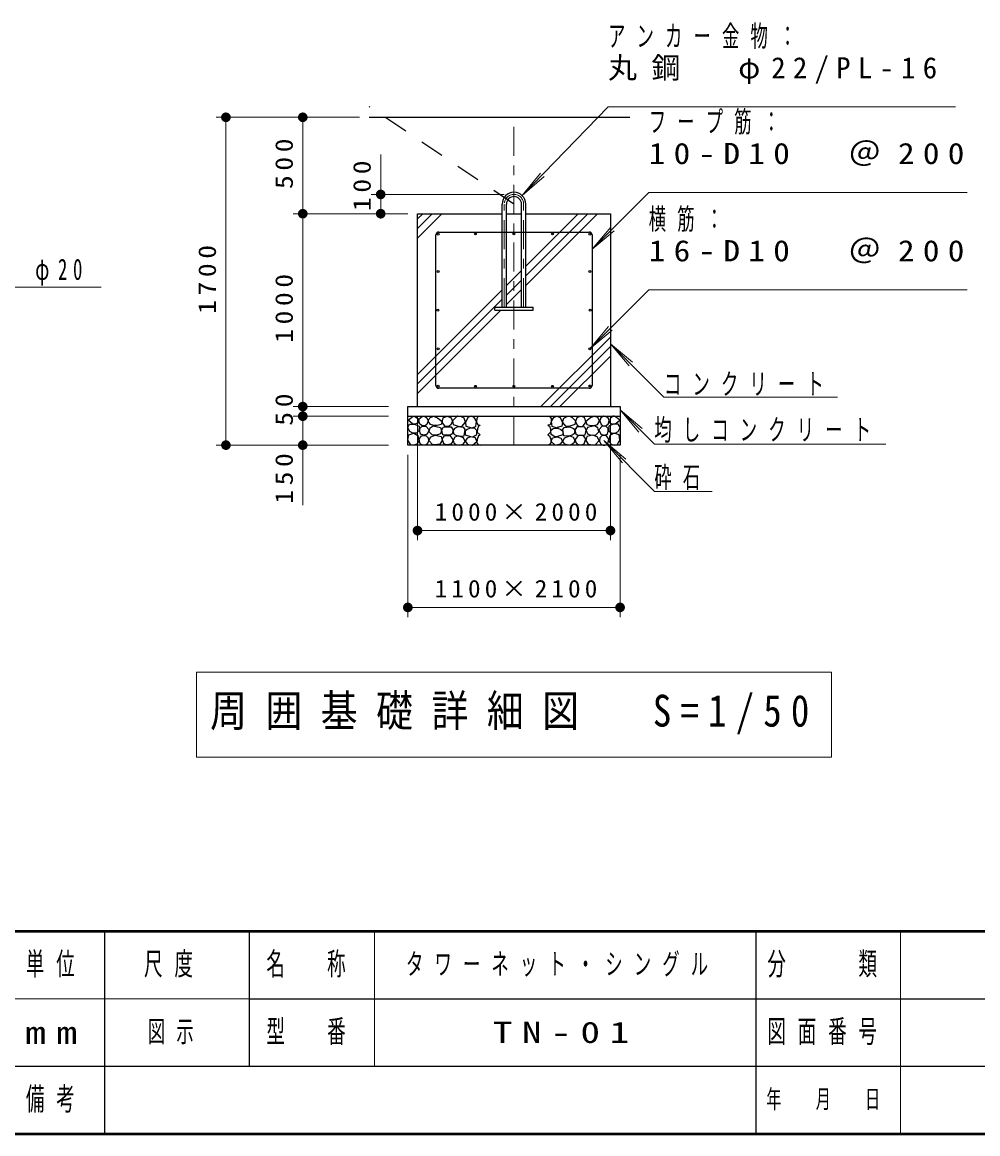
# Model space of a CAD drawing. Units: millimetres on the paper, with parts at other scales. Extents: x -365 to 0, y -33 to 257.
# Drawn here: x -206 to -107, y 0 to 115.3 of the extents above; entities that cross this region are included whole.
import ezdxf

# ---------------------------------------------------------------- set-up
doc = ezdxf.new("R2010")
doc.units = ezdxf.units.MM
doc.linetypes.add('USER1', pattern=[4.5, 2.5, -2])
doc.linetypes.add('USER2', pattern=[6, 3, -1, 1, -1])
doc.layers.add('LY_1', color=7, linetype='Continuous', lineweight=13)
doc.styles.add('ＭＳ ゴシック', font='')
doc.styles.get('ＭＳ ゴシック').set_extended_font_data('MS Gothic')

# ---------------------------------------------------------------- blocks, each defined once
blk = doc.blocks.new('filled_dot')
at = {"color": 0, "linetype": 'Continuous', "lineweight": -2, "const_width": 1.25}
blk.add_lwpolyline([(-0.625, 0, 1), (0.625, 0, 1)], format="xyb", close=True, dxfattribs=at)

msp = doc.modelspace()

# ---------------------------------------------------------------- linework, layer by layer
at = {"layer": 'LY_1', "linetype": 'USER1', "lineweight": 25}
msp.add_line((-155.059, 96.419), (-170.059, 106.528), dxfattribs=at)
at = {"layer": 'LY_1'}
for p, q in [((-145.306, 106.505), (-154.212, 97.296)), ((-145.306, 106.505), (-109.306, 106.505)), ((-171.059, 105.419), (-185.916, 105.419)), ((-184.916, 71.419), (-184.916, 105.419)), ((-171.059, 105.419), (-177.949, 105.419)), ((-176.949, 95.419), (-176.949, 105.419)), ((-168.872, 95.419), (-168.872, 101.555)), ((-154.212, 97.296), (-152.322, 99.627)), ((-154.212, 97.296), (-151.946, 99.263)), ((-156.059, 97.419), (-169.872, 97.419)), ((-141.089, 97.62), (-146.959, 91.728)), ((-141.089, 97.62), (-108.089, 97.62)), ((-166.059, 95.419), (-177.949, 95.419)), ((-176.949, 75.419), (-176.949, 95.419)), ((-165.059, 92.893), (-162.533, 95.419)), ((-165.059, 93.883), (-163.523, 95.419)), ((-165.059, 94.873), (-164.513, 95.419)), ((-153.839, 87.991), (-146.411, 95.419)), ((-153.839, 88.981), (-147.401, 95.419)), ((-153.839, 89.971), (-148.391, 95.419)), ((-146.959, 91.728), (-145.035, 94.03)), ((-146.959, 91.728), (-144.665, 93.661)), ((-155.839, 87.971), (-154.279, 89.531)), ((-260.835, 87.809), (-197.835, 87.809)), ((-155.839, 86.981), (-154.279, 88.541)), ((-165.059, 78.751), (-156.279, 87.531)), ((-165.059, 77.761), (-156.279, 86.541)), ((-155.839, 85.991), (-154.279, 87.551)), ((-141.089, 87.529), (-147.19, 81.407)), ((-141.089, 87.529), (-108.089, 87.529)), ((-165.059, 76.771), (-156.411, 85.419)), ((-147.19, 81.407), (-145.266, 83.709)), ((-147.19, 81.407), (-144.895, 83.34)), ((-152.269, 75.419), (-145.059, 82.629)), ((-145.059, 81.935), (-143.131, 79.637)), ((-145.059, 81.935), (-142.761, 80.007)), ((-139.509, 76.384), (-145.059, 81.935)), ((-151.279, 75.419), (-145.059, 81.639)), ((-150.289, 75.419), (-145.059, 80.649)), ((-139.509, 76.384), (-121.509, 76.384)), ((-168.059, 75.419), (-177.949, 75.419)), ((-176.949, 74.419), (-176.949, 75.419)), ((-144.059, 75.074), (-142.131, 72.776)), ((-144.059, 75.074), (-141.761, 73.145)), ((-140.509, 71.523), (-144.059, 75.074)), ((-168.059, 74.419), (-177.949, 74.419)), ((-176.949, 65.196), (-176.949, 74.419)), ((-165.059, 74.419), (-165.059, 61.558)), ((-145.059, 74.419), (-145.059, 61.558)), ((-145.738, 71.899), (-143.823, 69.59)), ((-145.738, 71.899), (-143.451, 69.958)), ((-140.509, 66.609), (-145.738, 71.899)), ((-140.509, 71.523), (-116.509, 71.523)), ((-168.059, 71.419), (-185.916, 71.419)), ((-168.059, 71.419), (-177.949, 71.419)), ((-166.059, 70.419), (-166.059, 53.588)), ((-144.059, 70.419), (-144.059, 53.588)), ((-140.509, 66.609), (-134.509, 66.609)), ((-145.059, 62.558), (-165.059, 62.558)), ((-144.059, 54.588), (-166.059, 54.588)), ((-187.959, 47.875), (-187.959, 39.075)), ((-122.159, 47.875), (-187.959, 47.875)), ((-122.159, 39.075), (-122.159, 47.875)), ((-187.959, 39.075), (-122.159, 39.075)), ((-169.5, 21), (-169.5, 7)), ((-115, 21), (-115, 0)), ((-237.5, 14), (-182.5, 14))]:
    msp.add_line(p, q, dxfattribs=at)
at = {"layer": 'LY_1', "lineweight": 25}
for p, q in [((-170.059, 105.419), (-143.059, 105.419)), ((-156.279, 85.739), (-156.279, 96.419)), ((-155.839, 85.739), (-155.839, 96.419)), ((-154.279, 85.739), (-154.279, 96.419)), ((-153.839, 85.739), (-153.839, 96.419)), ((-165.059, 75.419), (-165.059, 95.419)), ((-165.059, 95.419), (-156.279, 95.419)), ((-155.839, 95.419), (-154.279, 95.419)), ((-153.839, 95.419), (-145.059, 95.419)), ((-145.059, 95.419), (-145.059, 75.419)), ((-162.859, 93.519), (-147.259, 93.519)), ((-163.159, 77.619), (-163.159, 93.219)), ((-146.959, 93.219), (-146.959, 77.619)), ((-157.059, 85.739), (-153.059, 85.739)), ((-157.059, 85.419), (-157.059, 85.739)), ((-157.059, 85.419), (-153.059, 85.419)), ((-153.059, 85.419), (-153.059, 85.739)), ((-147.259, 77.319), (-162.859, 77.319)), ((-166.059, 74.419), (-166.059, 75.419)), ((-166.059, 75.419), (-144.059, 75.419)), ((-144.059, 75.419), (-144.059, 74.419)), ((-166.059, 71.419), (-166.059, 74.419)), ((-166.059, 74.419), (-144.059, 74.419)), ((-144.059, 74.419), (-144.059, 71.419)), ((-144.059, 71.419), (-166.059, 71.419)), ((-197.5, 21), (-197.5, 7)), ((-182.5, 21), (-182.5, 7)), ((-130, 21), (-130, 0)), ((-182.5, 14), (-70, 14)), ((-237.5, 7), (0, 7)), ((-197.5, 7), (-197.5, 0))]:
    msp.add_line(p, q, dxfattribs=at)
at = {"layer": 'LY_1', "linetype": 'USER2'}
for p, q in [((-155.059, 71.419), (-155.059, 105.419)), ((-156.059, 85.739), (-156.059, 96.419)), ((-154.059, 85.739), (-154.059, 96.419))]:
    msp.add_line(p, q, dxfattribs=at)
at = {"layer": 'LY_1', "lineweight": 50}
for p, q in [((-365, 21), (0, 21)), ((-365, 0), (0, 0))]:
    msp.add_line(p, q, dxfattribs=at)
at = {"layer": 'LY_1', "lineweight": 25}
for points in [[(-165.562, 73.627), (-165.816, 73.822), (-166.041, 74.018), (-165.674, 74.292), (-165.44, 74.414), (-165.352, 74.414), (-165.019, 74.189), (-164.975, 73.739), (-165.327, 73.593)], [(-164.931, 73.932), (-164.867, 74.183), (-164.572, 74.395), (-164.345, 74.409), (-164.08, 74.252), (-163.947, 73.928), (-164.095, 73.564), (-164.291, 73.426), (-164.532, 73.411), (-164.822, 73.603)], [(-163.374, 73.455), (-163.72, 73.557), (-163.942, 73.909), (-163.777, 74.244), (-163.402, 74.414), (-162.977, 74.267), (-162.511, 73.887), (-162.602, 73.569), (-163.011, 73.455)], [(-162.188, 73.354), (-162.494, 73.808), (-162.398, 74.24), (-161.978, 74.416), (-161.58, 74.263), (-161.444, 73.865), (-161.626, 73.479), (-161.858, 73.349)], [(-160.873, 74.409), (-161.083, 74.273), (-161.441, 73.932), (-161.367, 73.563), (-160.732, 73.353), (-160.476, 73.359), (-160.09, 73.796), (-160.232, 74.205), (-160.573, 74.403)], [(-159.856, 74.283), (-160.089, 73.783), (-160.032, 73.392), (-159.442, 73.221), (-159.028, 73.363), (-158.937, 73.902), (-159.192, 74.283), (-159.51, 74.419)], [(-150.262, 74.283), (-150.03, 73.783), (-150.087, 73.392), (-150.677, 73.221), (-151.091, 73.363), (-151.182, 73.902), (-150.926, 74.283), (-150.609, 74.419)], [(-149.245, 74.409), (-149.035, 74.273), (-148.678, 73.932), (-148.752, 73.563), (-149.387, 73.353), (-149.643, 73.359), (-150.028, 73.796), (-149.887, 74.205), (-149.546, 74.403)], [(-147.931, 73.354), (-147.625, 73.808), (-147.721, 74.24), (-148.141, 74.416), (-148.539, 74.263), (-148.675, 73.865), (-148.493, 73.479), (-148.26, 73.349)], [(-146.745, 73.455), (-146.399, 73.557), (-146.177, 73.909), (-146.342, 74.244), (-146.716, 74.414), (-147.142, 74.267), (-147.608, 73.887), (-147.517, 73.569), (-147.108, 73.455)], [(-145.188, 73.932), (-145.252, 74.183), (-145.547, 74.395), (-145.773, 74.409), (-146.039, 74.252), (-146.172, 73.928), (-146.024, 73.564), (-145.827, 73.426), (-145.587, 73.411), (-145.296, 73.603)], [(-144.557, 73.627), (-144.303, 73.822), (-144.078, 74.018), (-144.444, 74.292), (-144.679, 74.414), (-144.767, 74.414), (-145.1, 74.189), (-145.144, 73.739), (-144.792, 73.593)], [(-165.546, 72.658), (-165.859, 72.833), (-166.052, 73.249), (-165.871, 73.593), (-165.359, 73.593), (-164.882, 73.376), (-164.907, 72.893), (-165.178, 72.664)], [(-165.429, 71.427), (-165.755, 71.457), (-166.044, 71.933), (-165.966, 72.47), (-165.435, 72.644), (-165.013, 72.427), (-164.905, 71.855), (-165.11, 71.523)], [(-164.606, 73.357), (-164.203, 73.392), (-163.864, 72.998), (-164.05, 72.546), (-164.4, 72.452), (-164.749, 72.551), (-164.822, 72.875), (-164.832, 73.131)], [(-163.249, 72.452), (-163.539, 72.492), (-163.862, 72.809), (-163.749, 73.229), (-163.419, 73.422), (-162.687, 73.264), (-162.557, 72.951), (-162.687, 72.594), (-162.971, 72.475)], [(-161.853, 72.457), (-162.068, 72.457), (-162.432, 72.486), (-162.551, 72.963), (-162.398, 73.298), (-161.966, 73.326), (-161.575, 73.309), (-161.376, 72.963), (-161.461, 72.588), (-161.603, 72.475)], [(-160.861, 73.307), (-161.218, 73.148), (-161.371, 72.926), (-161.315, 72.603), (-161.099, 72.438), (-160.838, 72.393), (-160.611, 72.359), (-160.237, 72.382), (-160.186, 72.614), (-160.123, 73.029), (-160.248, 73.25)], [(-159.595, 73.193), (-159.902, 73.051), (-160.129, 72.858), (-160.112, 72.489), (-159.567, 72.314), (-159.306, 72.296), (-158.92, 72.518), (-158.897, 72.949), (-159.124, 73.142)], [(-150.523, 73.193), (-150.217, 73.051), (-149.99, 72.858), (-150.007, 72.489), (-150.552, 72.314), (-150.813, 72.296), (-151.199, 72.518), (-151.221, 72.949), (-150.994, 73.142)], [(-149.258, 73.307), (-148.901, 73.148), (-148.747, 72.926), (-148.804, 72.603), (-149.02, 72.438), (-149.281, 72.393), (-149.508, 72.359), (-149.882, 72.382), (-149.933, 72.614), (-149.996, 73.029), (-149.871, 73.25)], [(-148.266, 72.457), (-148.05, 72.457), (-147.687, 72.486), (-147.568, 72.963), (-147.721, 73.298), (-148.153, 73.326), (-148.544, 73.309), (-148.743, 72.963), (-148.658, 72.588), (-148.516, 72.475)], [(-146.87, 72.452), (-146.58, 72.492), (-146.257, 72.809), (-146.37, 73.229), (-146.699, 73.422), (-147.432, 73.264), (-147.562, 72.951), (-147.432, 72.594), (-147.148, 72.475)], [(-145.513, 73.357), (-145.916, 73.392), (-146.255, 72.998), (-146.068, 72.546), (-145.719, 72.452), (-145.37, 72.551), (-145.296, 72.875), (-145.287, 73.131)], [(-144.573, 72.658), (-144.26, 72.833), (-144.067, 73.249), (-144.248, 73.593), (-144.76, 73.593), (-145.236, 73.376), (-145.212, 72.893), (-144.941, 72.664)], [(-144.69, 71.427), (-144.364, 71.457), (-144.075, 71.933), (-144.153, 72.47), (-144.684, 72.644), (-145.106, 72.427), (-145.214, 71.855), (-145.009, 71.523)], [(-164.655, 72.374), (-164.208, 72.418), (-163.947, 72.172), (-163.913, 71.833), (-164.05, 71.528), (-164.321, 71.425), (-164.488, 71.429), (-164.773, 71.547), (-164.881, 72.029)], [(-163.278, 71.436), (-163.505, 71.47), (-163.891, 71.907), (-163.675, 72.27), (-163.226, 72.44), (-162.619, 72.31), (-162.506, 71.884), (-162.744, 71.521)], [(-162.04, 71.441), (-162.335, 71.544), (-162.494, 72.066), (-162.256, 72.367), (-161.722, 72.412), (-161.393, 71.998), (-161.421, 71.765), (-161.603, 71.504)], [(-160.849, 72.382), (-161.179, 72.251), (-161.377, 71.928), (-161.281, 71.627), (-160.997, 71.434), (-160.702, 71.428), (-160.316, 71.536), (-160.112, 71.786), (-160.299, 72.166)], [(-159.539, 72.296), (-159.919, 72.143), (-160.1, 71.837), (-159.862, 71.53), (-159.561, 71.434), (-159.34, 71.428), (-158.92, 71.786), (-159.039, 72.172)], [(-150.58, 72.296), (-150.2, 72.143), (-150.018, 71.837), (-150.257, 71.53), (-150.558, 71.434), (-150.779, 71.428), (-151.199, 71.786), (-151.08, 72.172)], [(-149.269, 72.382), (-148.94, 72.251), (-148.742, 71.928), (-148.838, 71.627), (-149.122, 71.434), (-149.417, 71.428), (-149.803, 71.536), (-150.007, 71.786), (-149.82, 72.166)], [(-148.079, 71.441), (-147.784, 71.544), (-147.625, 72.066), (-147.863, 72.367), (-148.397, 72.412), (-148.726, 71.998), (-148.697, 71.765), (-148.516, 71.504)], [(-146.841, 71.436), (-146.614, 71.47), (-146.228, 71.907), (-146.444, 72.27), (-146.892, 72.44), (-147.5, 72.31), (-147.613, 71.884), (-147.375, 71.521)], [(-145.464, 72.374), (-145.911, 72.418), (-146.172, 72.172), (-146.206, 71.833), (-146.068, 71.528), (-145.798, 71.425), (-145.631, 71.429), (-145.346, 71.547), (-145.237, 72.029)]]:
    msp.add_lwpolyline(points, close=True, dxfattribs=at)
for points in [[(-158.584, 74.375), (-158.76, 74.414), (-158.907, 74.194), (-158.931, 73.832), (-158.819, 73.509), (-158.569, 73.495)], [(-151.535, 74.375), (-151.359, 74.414), (-151.212, 74.194), (-151.188, 73.832), (-151.3, 73.509), (-151.55, 73.495)], [(-158.569, 73.5), (-158.74, 73.402), (-158.833, 73.114), (-158.863, 72.762), (-158.564, 72.488)], [(-151.55, 73.5), (-151.378, 73.402), (-151.286, 73.114), (-151.256, 72.762), (-151.555, 72.488)], [(-158.564, 72.488), (-158.75, 72.395), (-158.877, 71.994), (-158.897, 71.647), (-158.726, 71.485), (-158.559, 71.431)], [(-151.555, 72.488), (-151.369, 72.395), (-151.242, 71.994), (-151.222, 71.647), (-151.393, 71.485), (-151.559, 71.431)]]:
    msp.add_lwpolyline(points, dxfattribs=at)
for centre in [(-162.929, 93.29), (-159.059, 93.319), (-155.059, 93.319), (-151.059, 93.319), (-147.192, 93.286), (-162.911, 89.419), (-147.19, 89.419), (-162.948, 85.419), (-147.171, 85.419), (-162.911, 81.407), (-147.19, 81.407), (-162.929, 77.548), (-159.059, 77.519), (-155.059, 77.519), (-151.059, 77.519), (-147.192, 77.553)]:
    msp.add_circle(centre, 0.1, dxfattribs=at)
for centre, radius, start, end in [((-155.059, 96.419), 1.22, 0, 180), ((-155.059, 96.419), 0.78, 0, 180), ((-162.859, 93.219), 0.3, 90, 180), ((-147.259, 93.219), 0.3, 0, 90), ((-162.859, 77.619), 0.3, 180, 270), ((-147.259, 77.619), 0.3, 270, 0)]:
    msp.add_arc(centre, radius, start, end, dxfattribs=at)
at = {"layer": 'LY_1', "linetype": 'USER2'}
msp.add_arc((-155.059, 96.419), 1, 0, 180, dxfattribs=at)

# ---------------------------------------------------------------- block references
at = {"layer": 'LY_1', "xscale": 0.4, "yscale": 0.4}
for p, rotation in [((-184.916, 105.419), 270), ((-176.949, 105.419), 270), ((-168.872, 97.419), 270), ((-176.949, 95.419), 270), ((-176.949, 95.419), 90), ((-168.872, 95.419), 90), ((-176.949, 75.419), 270), ((-176.949, 75.419), 90), ((-176.949, 74.419), 270), ((-176.949, 74.419), 90), ((-184.916, 71.419), 90), ((-176.949, 71.419), 90), ((-145.059, 62.558), 180), ((-144.059, 54.588), 180)]:
    msp.add_blockref('filled_dot', p, dxfattribs=dict(at, rotation=rotation))
for p in [(-165.059, 62.558), (-166.059, 54.588)]:
    msp.add_blockref('filled_dot', p, dxfattribs=at)

# ---------------------------------------------------------------- texts
at = {"layer": 'LY_1', "style": 'ＭＳ ゴシック'}
for s, insert, char_height, attachment_point in [('\\T1.64;\\W0.6;アンカー金物：', (-145.306, 114.955), 2.199, 1), ('\\T1.5;丸鋼\u3000φ22/PL-16', (-145.306, 111.655), 2.199, 1), ('\\T1.64;\\W0.6;フープ筋：', (-141.089, 106.07), 2.199, 1), ('\\T1.5;\\W1.15;10-D10\u3000＠200', (-141.089, 102.77), 2.199, 1), ('\\T1.64;\\W0.6;横筋：', (-141.089, 95.979), 2.199, 1), ('\\T1.5;\\W1.15;16-D10\u3000＠200', (-141.089, 92.679), 2.199, 1), ('\\T1.6;\\W0.65;クライムロープ：コンパウンドロープ\u3000φ20', (-260.835, 87.959), 2.199, 7), ('\\T1.64;\\W0.6;コンクリート', (-139.509, 76.534), 2.199, 7), ('\\T1.64;\\W0.6;均しコンクリート', (-140.509, 71.673), 2.199, 7), ('\\T1.64;\\W0.6;砕石', (-140.509, 66.759), 2.199, 7), ('\\T1.32;\\W1.05;1000×2000', (-154.636, 63.558), 1.833, 8), ('\\T1.32;\\W1.05;1100×2100', (-154.64, 55.588), 1.833, 8), ('\\T1.5;\\W0.85;周囲基礎詳細図\u3000S=1/50', (-186.559, 43.475), 3.299, 4), ('\\T1.64;\\W0.6;単位', (-202.5, 17.5), 2.346, 5), ('\\T1.64;\\W0.6;尺度', (-190.25, 17.5), 2.346, 5), ('\\T1.64;\\W0.6;名\u3000称', (-176, 17.5), 2.346, 5), ('\\T1.64;\\W0.6;タワーネット・シングル', (-166.25, 17.5), 2.199, 4), ('\\T1.64;\\W0.6;分\u3000\u3000類', (-122.5, 17.5), 2.346, 5), ('\\T1.64;\\W0.6;図示', (-193, 10.5), 2.199, 4), ('\\T1.64;\\W0.6;型\u3000番', (-176, 10.5), 2.346, 5), ('\\T1.5;\\W1.35;TN-01', (-157.25, 10.5), 2.199, 4), ('\\T1.64;\\W0.6;図面番号', (-122.5, 10.5), 2.346, 5), ('\\T1.5;\\W1.35;mm', (-202.5, 10.5), 2.346, 5), ('\\T1.64;\\W0.6;備考', (-202.5, 3.5), 2.346, 5), ('\\T1.64;\\W0.6;年\u3000月\u3000日', (-122.5, 3.5), 1.906, 5)]:
    msp.add_mtext(s, dxfattribs=dict(at, insert=insert, char_height=char_height, attachment_point=attachment_point))
at = {"layer": 'LY_1', "char_height": 1.833, "attachment_point": 8, "rotation": 90, "style": 'ＭＳ ゴシック'}
for s, insert in [('\\T1.33;\\W1.15;500', (-177.949, 100.836)), ('\\T1.33;\\W1.15;100', (-169.872, 98.555)), ('\\T1.33;\\W1.15;1700', (-185.916, 88.84)), ('\\T1.33;\\W1.15;1000', (-177.949, 85.84)), ('\\T1.34;\\W1.15;50', (-177.949, 75.347)), ('\\T1.33;\\W1.15;150', (-177.949, 68.196))]:
    msp.add_mtext(s, dxfattribs=dict(at, insert=insert))

doc.saveas('drawing.dxf')
